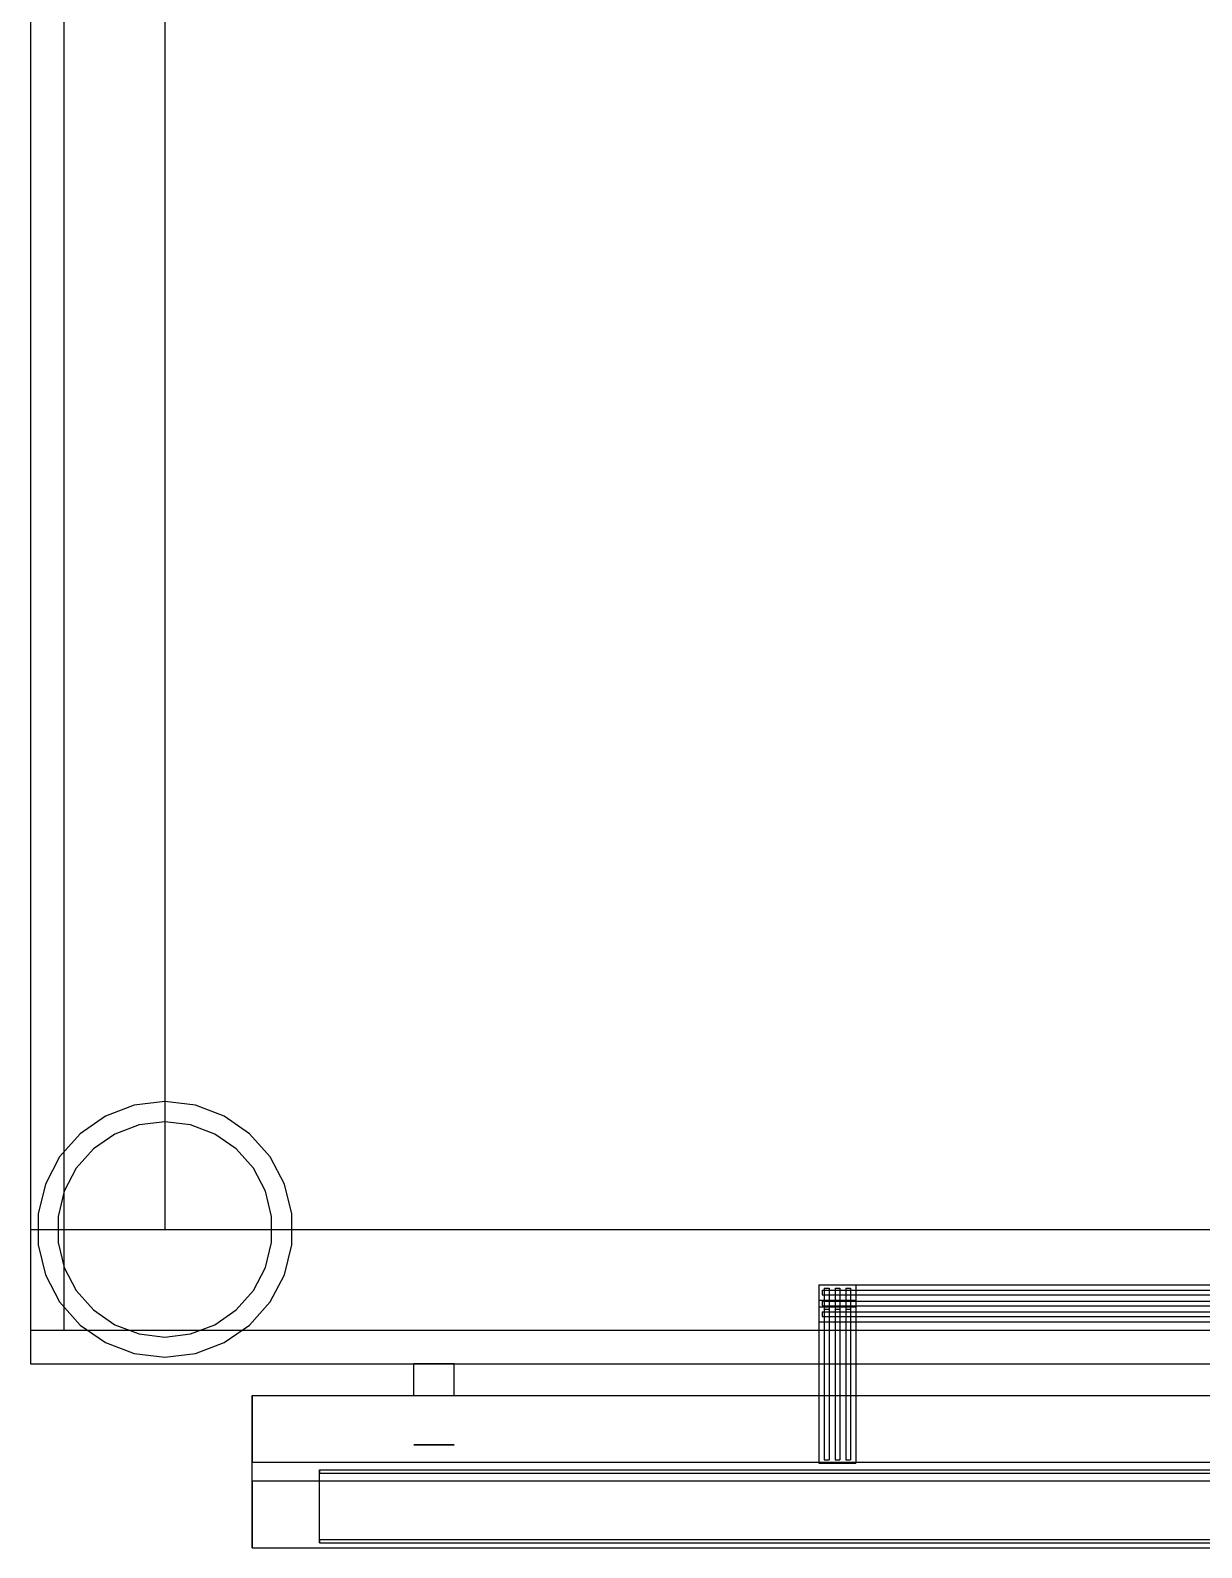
# Model space of a CAD drawing. Header units: millimetres. Extents: x -1355 to 669, y -1138 to 733.
# Drawn here: x -500 to -325.8, y -708.5 to -483 of the extents above; entities that cross this region are included whole.
import ezdxf

# ---------------------------------------------------------------- set-up
doc = ezdxf.new("R2010")
doc.units = ezdxf.units.MM
doc.layers.add('HIDDEN', color=8, linetype='Continuous')
doc.layers.add('VISIBLE', color=7, linetype='Continuous')

msp = doc.modelspace()

# ---------------------------------------------------------------- linework, layer by layer
at = {"layer": 'HIDDEN'}
for points in [[(-500, -181.2), (-500, -681.2)], [(-500, -181.2), (-500, -681.2)], [(-500, -181.2), (-500, -681.2)], [(-500, -186.2), (-500, -676.2)], [(-500, -186.2), (-500, -676.2)], [(-495, -186.2), (-495, -676.2)], [(-495, -186.2), (-495, -676.2)], [(-500, -201.2), (-500, -661.2)], [(-500, -201.2), (-500, -661.2)], [(-480, -201.2), (-480, -661.2)], [(-480, -201.2), (-480, -661.2)], [(-484.55, -642.75), (-488.83, -644.37)], [(-480, -642.2), (-484.55, -642.75)], [(-475.45, -642.75), (-480, -642.2)], [(-471.17, -644.37), (-475.45, -642.75)], [(-488.83, -644.37), (-492.6, -646.98)], [(-467.4, -646.98), (-471.17, -644.37)], [(-492.6, -646.98), (-495.64, -650.41)], [(-487.44, -647.03), (-490.61, -649.22)], [(-483.83, -645.66), (-487.44, -647.03)], [(-480, -645.2), (-483.83, -645.66)], [(-476.17, -645.66), (-480, -645.2)], [(-472.56, -647.03), (-476.17, -645.66)], [(-469.39, -649.22), (-472.56, -647.03)], [(-464.36, -650.41), (-467.4, -646.98)], [(-490.61, -649.22), (-493.17, -652.11)], [(-466.83, -652.11), (-469.39, -649.22)], [(-495.64, -650.41), (-497.77, -654.46)], [(-462.23, -654.46), (-464.36, -650.41)], [(-493.17, -652.11), (-494.96, -655.52)], [(-465.04, -655.52), (-466.83, -652.11)], [(-497.77, -654.46), (-498.86, -658.91)], [(-494.96, -655.52), (-495.88, -659.27)], [(-464.12, -659.27), (-465.04, -655.52)], [(-461.14, -658.91), (-462.23, -654.46)], [(-498.86, -658.91), (-498.86, -663.49)], [(-495.88, -659.27), (-495.88, -663.13)], [(-464.12, -663.13), (-464.12, -659.27)], [(-461.14, -663.49), (-461.14, -658.91)], [(-500, -661.2), (500, -661.2)], [(-500, -661.2), (500, -661.2)], [(-500, -661.2), (-500, -681.2)], [(-500, -661.2), (-500, -681.2)], [(-500, -661.2), (-480, -661.2)], [(-500, -661.2), (-480, -661.2)], [(-498.86, -663.49), (-497.77, -667.94)], [(-495.88, -663.13), (-494.96, -666.87)], [(-465.04, -666.87), (-464.12, -663.13)], [(-462.23, -667.94), (-461.14, -663.49)], [(-494.96, -666.87), (-493.17, -670.29)], [(-466.83, -670.29), (-465.04, -666.87)], [(-497.77, -667.94), (-495.64, -671.99)], [(-464.36, -671.99), (-462.23, -667.94)], [(-382.75, -669.45), (-132.25, -669.45)], [(-382.75, -669.45), (-132.25, -669.45)], [(-382.75, -669.45), (-382.75, -674.95)], [(-382.75, -669.45), (-382.75, -674.95)], [(-382.75, -669.45), (-377.25, -669.45)], [(-382.75, -669.45), (-377.25, -669.45)], [(-382.75, -669.45), (-382.75, -681.2)], [(-382.75, -669.45), (-382.75, -695.95)], [(-377.25, -669.45), (-377.25, -681.2)], [(-377.25, -669.45), (-377.25, -695.95)], [(-495.64, -671.99), (-492.6, -675.42)], [(-493.17, -670.29), (-490.61, -673.17)], [(-469.39, -673.17), (-466.83, -670.29)], [(-467.4, -675.42), (-464.36, -671.99)], [(-382.75, -671.7), (-377.25, -671.7)], [(-382.75, -671.7), (-377.25, -671.7)], [(-382.75, -671.7), (-382.75, -672.7)], [(-382.75, -671.7), (-382.75, -672.7)], [(-382.25, -670.25), (-132.75, -670.25)], [(-382.25, -670.25), (-132.75, -670.25)], [(-382.25, -670.25), (-382.25, -670.95)], [(-382.25, -670.25), (-382.25, -670.95)], [(-382.25, -670.95), (-132.75, -670.95)], [(-382.25, -670.95), (-132.75, -670.95)], [(-382.25, -671.85), (-132.75, -671.85)], [(-382.25, -671.85), (-132.75, -671.85)], [(-382.25, -671.85), (-382.25, -672.55)], [(-382.25, -671.85), (-382.25, -672.55)], [(-381.95, -669.95), (-381.25, -669.95)], [(-381.95, -669.95), (-381.25, -669.95)], [(-381.95, -669.95), (-381.95, -681.2)], [(-381.95, -669.95), (-381.95, -695.45)], [(-381.25, -669.95), (-381.25, -681.2)], [(-381.25, -669.95), (-381.25, -695.45)], [(-380.35, -669.95), (-379.65, -669.95)], [(-380.35, -669.95), (-379.65, -669.95)], [(-380.35, -669.95), (-380.35, -681.2)], [(-380.35, -669.95), (-380.35, -695.45)], [(-379.65, -669.95), (-379.65, -681.2)], [(-379.65, -669.95), (-379.65, -695.45)], [(-378.75, -669.95), (-378.05, -669.95)], [(-378.75, -669.95), (-378.05, -669.95)], [(-378.75, -669.95), (-378.75, -681.2)], [(-378.75, -669.95), (-378.75, -695.45)], [(-378.05, -669.95), (-378.05, -681.2)], [(-378.05, -669.95), (-378.05, -695.45)], [(-377.25, -671.7), (-377.25, -672.7)], [(-377.25, -671.7), (-377.25, -672.7)], [(-490.61, -673.17), (-487.44, -675.37)], [(-472.56, -675.37), (-469.39, -673.17)], [(-382.75, -672.7), (-377.25, -672.7)], [(-382.75, -672.7), (-377.25, -672.7)], [(-382.25, -672.55), (-132.75, -672.55)], [(-382.25, -672.55), (-132.75, -672.55)], [(-382.25, -673.45), (-132.75, -673.45)], [(-382.25, -673.45), (-132.75, -673.45)], [(-382.25, -673.45), (-382.25, -674.15)], [(-382.25, -673.45), (-382.25, -674.15)], [(-382.25, -674.15), (-132.75, -674.15)], [(-382.25, -674.15), (-132.75, -674.15)], [(-381.95, -672.7), (-381.25, -672.7)], [(-381.95, -672.7), (-381.25, -672.7)], [(-381.95, -672.7), (-381.95, -673.05)], [(-381.95, -672.7), (-381.95, -673.05)], [(-381.95, -673.05), (-381.25, -673.05)], [(-381.95, -673.05), (-381.25, -673.05)], [(-381.25, -672.7), (-381.25, -673.05)], [(-381.25, -672.7), (-381.25, -673.05)], [(-380.35, -672.7), (-379.65, -672.7)], [(-380.35, -672.7), (-379.65, -672.7)], [(-380.35, -672.7), (-380.35, -673.05)], [(-380.35, -672.7), (-380.35, -673.05)], [(-380.35, -673.05), (-379.65, -673.05)], [(-380.35, -673.05), (-379.65, -673.05)], [(-379.65, -672.7), (-379.65, -673.05)], [(-379.65, -672.7), (-379.65, -673.05)], [(-378.75, -672.7), (-378.05, -672.7)], [(-378.75, -672.7), (-378.05, -672.7)], [(-378.75, -672.7), (-378.75, -673.05)], [(-378.75, -672.7), (-378.75, -673.05)], [(-378.75, -673.05), (-378.05, -673.05)], [(-378.75, -673.05), (-378.05, -673.05)], [(-378.05, -672.7), (-378.05, -673.05)], [(-378.05, -672.7), (-378.05, -673.05)], [(-500, -676.2), (500, -676.2)], [(-500, -676.2), (500, -676.2)], [(-500, -676.2), (-500, -681.2)], [(-500, -676.2), (-500, -681.2)], [(-500, -676.2), (-495, -676.2)], [(-500, -676.2), (-495, -676.2)], [(-492.6, -675.42), (-488.83, -678.02)], [(-487.44, -675.37), (-483.83, -676.73)], [(-476.17, -676.73), (-472.56, -675.37)], [(-471.17, -678.02), (-467.4, -675.42)], [(-382.75, -674.95), (-132.25, -674.95)], [(-382.75, -674.95), (-132.25, -674.95)], [(-488.83, -678.02), (-484.55, -679.65)], [(-483.83, -676.73), (-480, -677.2)], [(-480, -677.2), (-476.17, -676.73)], [(-475.45, -679.65), (-471.17, -678.02)], [(-484.55, -679.65), (-480, -680.2)], [(-480, -680.2), (-475.45, -679.65)], [(-500, -681.2), (500, -681.2)], [(-500, -681.2), (500, -681.2)], [(-500, -681.2), (500, -681.2)], [(-500, -681.2), (500, -681.2)], [(-500, -681.2), (500, -681.2)], [(-500, -681.2), (500, -681.2)], [(-500, -681.2), (500, -681.2)], [(-443, -681.2), (-442.98, -681.2)], [(-442.98, -681.2), (-443, -681.2)], [(-443, -681.2), (-442.98, -681.2)], [(-442.98, -681.2), (-443, -681.2)], [(-442.98, -681.2), (-442.81, -681.2)], [(-442.81, -681.2), (-442.98, -681.2)], [(-442.98, -681.2), (-442.81, -681.2)], [(-442.81, -681.2), (-442.98, -681.2)], [(-442.81, -681.2), (-442.47, -681.2)], [(-442.47, -681.2), (-442.81, -681.2)], [(-442.81, -681.2), (-442.47, -681.2)], [(-442.47, -681.2), (-442.81, -681.2)], [(-442.47, -681.2), (-441.99, -681.2)], [(-441.99, -681.2), (-442.47, -681.2)], [(-442.47, -681.2), (-441.99, -681.2)], [(-441.99, -681.2), (-442.47, -681.2)], [(-441.99, -681.2), (-441.39, -681.2)], [(-441.39, -681.2), (-441.99, -681.2)], [(-441.99, -681.2), (-441.39, -681.2)], [(-441.39, -681.2), (-441.99, -681.2)], [(-441.39, -681.2), (-440.72, -681.2)], [(-440.72, -681.2), (-441.39, -681.2)], [(-441.39, -681.2), (-440.72, -681.2)], [(-440.72, -681.2), (-441.39, -681.2)], [(-440.72, -681.2), (-440, -681.2)], [(-440, -681.2), (-440.72, -681.2)], [(-440.72, -681.2), (-440, -681.2)], [(-440, -681.2), (-440.72, -681.2)], [(-439.28, -681.2), (-440, -681.2)], [(-440, -681.2), (-439.28, -681.2)], [(-439.28, -681.2), (-440, -681.2)], [(-440, -681.2), (-439.28, -681.2)], [(-438.61, -681.2), (-439.28, -681.2)], [(-439.28, -681.2), (-438.61, -681.2)], [(-438.61, -681.2), (-439.28, -681.2)], [(-439.28, -681.2), (-438.61, -681.2)], [(-438.01, -681.2), (-438.61, -681.2)], [(-438.61, -681.2), (-438.01, -681.2)], [(-438.01, -681.2), (-438.61, -681.2)], [(-438.61, -681.2), (-438.01, -681.2)], [(-437.53, -681.2), (-438.01, -681.2)], [(-438.01, -681.2), (-437.53, -681.2)], [(-437.53, -681.2), (-438.01, -681.2)], [(-438.01, -681.2), (-437.53, -681.2)], [(-437.19, -681.2), (-437.53, -681.2)], [(-437.53, -681.2), (-437.19, -681.2)], [(-437.19, -681.2), (-437.53, -681.2)], [(-437.53, -681.2), (-437.19, -681.2)], [(-437.02, -681.2), (-437.19, -681.2)], [(-437.19, -681.2), (-437.02, -681.2)], [(-437.02, -681.2), (-437.19, -681.2)], [(-437.19, -681.2), (-437.02, -681.2)], [(-437, -681.2), (-437.02, -681.2)], [(-437.02, -681.2), (-437, -681.2)], [(-437, -681.2), (-437.02, -681.2)], [(-437.02, -681.2), (-437, -681.2)], [(-467, -698.58), (-467, -685.89)], [(-382.75, -685.89), (-382.75, -695.95)], [(-381.95, -685.89), (-381.95, -695.45)], [(-381.25, -685.89), (-381.25, -695.45)], [(-380.35, -685.89), (-380.35, -695.45)], [(-379.65, -685.89), (-379.65, -695.45)], [(-378.75, -685.89), (-378.75, -695.45)], [(-378.05, -685.89), (-378.05, -695.45)], [(-377.25, -685.89), (-377.25, -695.95)], [(-443, -693.2), (-442.98, -693.2)], [(-442.98, -693.2), (-443, -693.2)], [(-443, -693.2), (-442.98, -693.2)], [(-442.98, -693.2), (-443, -693.2)], [(-442.98, -693.2), (-442.81, -693.2)], [(-442.81, -693.2), (-442.98, -693.2)], [(-442.98, -693.2), (-442.81, -693.2)], [(-442.81, -693.2), (-442.98, -693.2)], [(-442.81, -693.2), (-442.47, -693.2)], [(-442.47, -693.2), (-442.81, -693.2)], [(-442.81, -693.2), (-442.47, -693.2)], [(-442.47, -693.2), (-442.81, -693.2)], [(-442.47, -693.2), (-441.99, -693.2)], [(-441.99, -693.2), (-442.47, -693.2)], [(-442.47, -693.2), (-441.99, -693.2)], [(-441.99, -693.2), (-442.47, -693.2)], [(-441.99, -693.2), (-441.39, -693.2)], [(-441.39, -693.2), (-441.99, -693.2)], [(-441.99, -693.2), (-441.39, -693.2)], [(-441.39, -693.2), (-441.99, -693.2)], [(-441.39, -693.2), (-440.72, -693.2)], [(-440.72, -693.2), (-441.39, -693.2)], [(-441.39, -693.2), (-440.72, -693.2)], [(-440.72, -693.2), (-441.39, -693.2)], [(-440.72, -693.2), (-440, -693.2)], [(-440, -693.2), (-440.72, -693.2)], [(-440.72, -693.2), (-440, -693.2)], [(-440, -693.2), (-440.72, -693.2)], [(-439.28, -693.2), (-440, -693.2)], [(-440, -693.2), (-439.28, -693.2)], [(-439.28, -693.2), (-440, -693.2)], [(-440, -693.2), (-439.28, -693.2)], [(-438.61, -693.2), (-439.28, -693.2)], [(-439.28, -693.2), (-438.61, -693.2)], [(-438.61, -693.2), (-439.28, -693.2)], [(-439.28, -693.2), (-438.61, -693.2)], [(-438.01, -693.2), (-438.61, -693.2)], [(-438.61, -693.2), (-438.01, -693.2)], [(-438.01, -693.2), (-438.61, -693.2)], [(-438.61, -693.2), (-438.01, -693.2)], [(-437.53, -693.2), (-438.01, -693.2)], [(-438.01, -693.2), (-437.53, -693.2)], [(-437.53, -693.2), (-438.01, -693.2)], [(-438.01, -693.2), (-437.53, -693.2)], [(-437.19, -693.2), (-437.53, -693.2)], [(-437.53, -693.2), (-437.19, -693.2)], [(-437.19, -693.2), (-437.53, -693.2)], [(-437.53, -693.2), (-437.19, -693.2)], [(-437.02, -693.2), (-437.19, -693.2)], [(-437.19, -693.2), (-437.02, -693.2)], [(-437.02, -693.2), (-437.19, -693.2)], [(-437.19, -693.2), (-437.02, -693.2)], [(-437, -693.2), (-437.02, -693.2)], [(-437.02, -693.2), (-437, -693.2)], [(-437, -693.2), (-437.02, -693.2)], [(-437.02, -693.2), (-437, -693.2)], [(-382.75, -695.95), (-377.25, -695.95)], [(-382.75, -695.95), (-377.25, -695.95)], [(-381.95, -695.45), (-381.25, -695.45)], [(-381.95, -695.45), (-381.25, -695.45)], [(-380.35, -695.45), (-379.65, -695.45)], [(-380.35, -695.45), (-379.65, -695.45)], [(-378.75, -695.45), (-378.05, -695.45)], [(-378.75, -695.45), (-378.05, -695.45)], [(-467, -698.58), (-293, -698.58)], [(-467, -698.58), (-467, -708.51)], [(-457, -696.93), (-303, -696.93)], [(-457, -707.3), (-457, -696.93)], [(-457, -696.93), (-457, -696.98)], [(-457, -707.3), (-303, -707.3)], [(-457, -707.3), (-457, -707.79)]]:
    msp.add_lwpolyline(points, dxfattribs=at)
at = {"layer": 'VISIBLE'}
for points in [[(-500, -181.2), (-500, -681.2)], [(-500, -681.2), (500, -681.2)], [(-443, -685.89), (-443, -681.2)], [(-437, -685.89), (-437, -681.2)], [(-382.75, -681.2), (-382.75, -685.89)], [(-381.95, -681.2), (-381.95, -685.89)], [(-381.25, -681.2), (-381.25, -685.89)], [(-380.35, -681.2), (-380.35, -685.89)], [(-379.65, -681.2), (-379.65, -685.89)], [(-378.75, -681.2), (-378.75, -685.89)], [(-378.05, -681.2), (-378.05, -685.89)], [(-377.25, -681.2), (-377.25, -685.89)], [(-467, -685.89), (-293, -685.89)], [(-467, -685.89), (-467, -695.82)], [(-467, -695.82), (-293, -695.82)], [(-467, -708.51), (-467, -695.82)], [(-457, -696.98), (-457, -697.43)], [(-457, -697.43), (-303, -697.43)], [(-457, -707.79), (-457, -697.43)], [(-457, -707.79), (-303, -707.79)], [(-467, -708.51), (-293, -708.51)]]:
    msp.add_lwpolyline(points, dxfattribs=at)

doc.saveas('drawing.dxf')
